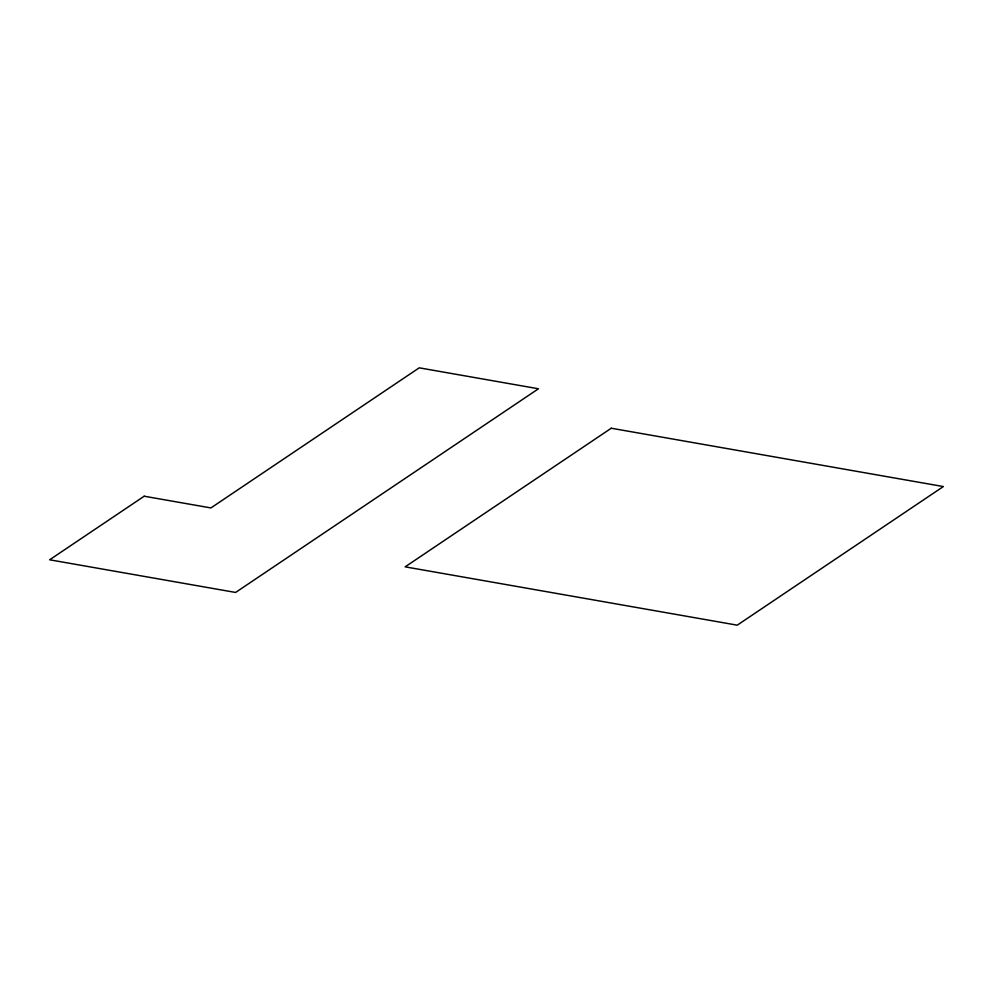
<?xml version="1.0" encoding="UTF-8"?>
<svg xmlns="http://www.w3.org/2000/svg" width="993" height="993" viewBox="0 0 993 993"><rect width="100%" height="100%" fill="white"/><g stroke="black" fill="none" stroke-linecap="round" stroke-linejoin="round"><path stroke-width="1.49" d="M144.184 496.215L49.65 559.791L235.602 592.449L538.454 388.772L419.232 367.832L210.913 507.932L144.184 496.215M611.266 428.231L405.156 566.842L737.24 625.168L943.35 486.558L611.266 428.231"/></g></svg>
